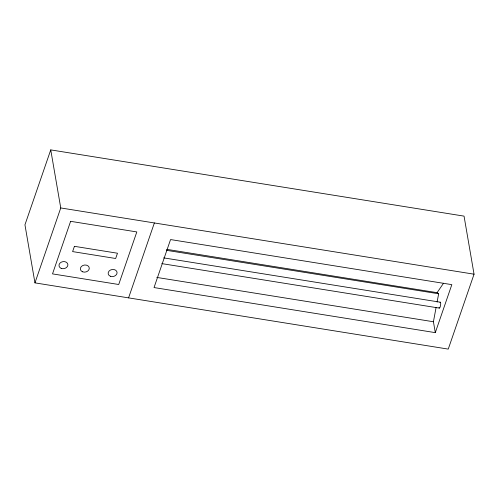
<?xml version="1.0" encoding="UTF-8"?>
<svg xmlns="http://www.w3.org/2000/svg" width="499" height="499" viewBox="0 0 499 499"><rect width="100%" height="100%" fill="white"/><g stroke="black" fill="none" stroke-linecap="round" stroke-linejoin="round"><path stroke-width="0.75" d="M435.303 332.64L451.832 284.642L170.558 239.564L154.035 287.561L435.303 332.64L433.425 321.749L436.107 307.384M437.093 302.095L438.646 293.78L437.093 292.67L166.585 249.319M50.748 149.893L24.95 224.812L34.955 282.871L448.252 349.107L474.05 274.188L464.045 216.129L50.748 149.893L60.753 207.952L34.955 282.871M128.574 297.878L154.372 222.953M437.093 292.67L443.524 283.214M60.753 207.952L474.05 274.188M166.547 250.33L438.646 293.78M163.666 257.871L440.374 302.213M161.813 263.615L439.288 308.083M156.767 277.413L433.425 321.749M439.962 302.406A3 0.73 -80.9 0 1 440.505 305.55A3 0.73 -80.9 0 1 439.026 307.49M70.609 221.325L52.514 273.889L118.718 284.499L136.82 231.935L70.609 221.325M74.426 246.325L72.611 251.596L115.662 258.494L117.477 253.224L74.426 246.325M61.159 268.35A4.497 3.549 -9.8 0 0 67.914 264.894A4.497 3.549 -9.8 0 0 61.252 262.168A4.497 3.549 -9.8 0 0 61.159 268.35M82.528 271.78A4.497 3.549 -9.8 0 0 89.284 268.319A4.497 3.549 -9.8 0 0 82.622 265.593A4.497 3.549 -9.8 0 0 82.528 271.78M110.335 276.234A4.497 3.549 -9.8 0 0 117.09 272.778A4.497 3.549 -9.8 0 0 110.429 270.046A4.497 3.549 -9.8 0 0 110.335 276.234"/></g></svg>
